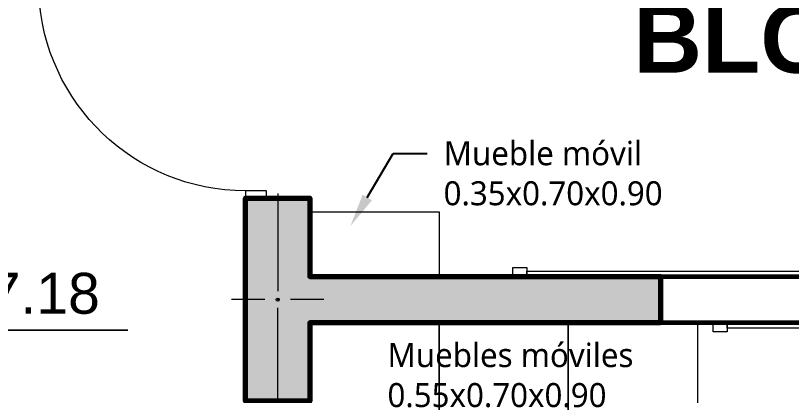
# Model space of a CAD drawing. Header units: millimetres. Extents: x 1 to 121, y 0 to 90.
# Drawn here: x 95.928 to 100.134, y 45.743 to 47.803 of the extents above; entities that cross this region are included whole.
import ezdxf
from ezdxf import colors
from ezdxf.entities.mleader import LeaderData, LeaderLine
from ezdxf.enums import TextEntityAlignment as Align
from ezdxf.math import Vec2, Vec3

# ---------------------------------------------------------------- set-up
doc = ezdxf.new("R2010")
doc.units = ezdxf.units.MM
for name, color, linetype, lineweight in [('COLUMNAS 50', 32, 'Continuous', 70), ('Cotas varias El', 253, 'Continuous', 13), ('Equipamiento SR', 23, 'Continuous', 0), ('GRAFO01', 7, 'Continuous', 0), ('letras sr', 7, 'Continuous', 5), ('MOBILIARIO_Pen_No__1', 7, 'Continuous', 13), ('Muros el', 144, 'Continuous', 60), ('Puertas El', 21, 'Continuous', 15), ('Structural - Bearing_Pen_No__20', 1, 'Continuous', 0), ('TEXTO 100', 7, 'Continuous', 20), ('TEXTOS-SUBTITULO', 7, 'Continuous', 30), ('Vanos', 140, 'Continuous', 5)]:
    doc.layers.add(name, color=color, linetype=linetype, lineweight=lineweight)
doc.styles.add('Generales', font='trebuc.ttf', dxfattribs={"height": 0.1})
doc.styles.add('JOS', font='arial.ttf', dxfattribs={"height": 1})
doc.styles.add('TURBO_BASS', font='swisseb.ttf')

# ---------------------------------------------------------------- blocks, each defined once
blk = doc.blocks.new('Picture 18')
at = {"layer": 'Equipamiento SR', "linetype": 'Continuous'}
for p, q in [((0.075, 0), (0, 0)), ((0, 0), (0, -0.05)), ((4.125, 0), (0.075, 0)), ((0.075, 0), (0.075, -0.03)), ((0.075, -0.05), (0.075, 0)), ((4.125, -0.03), (4.125, 0)), ((4.2, 0), (4.125, 0)), ((4.125, 0), (4.125, -0.05)), ((4.2, -0.05), (4.2, 0)), ((0.075, -0.03), (4.125, -0.03)), ((0, -0.05), (0.075, -0.05)), ((4.125, -0.05), (4.2, -0.05))]:
    blk.add_line(p, q, dxfattribs=at)
blk = doc.blocks.new('A$C5A0F33B4')
at = {"layer": 'Puertas El', "linetype": 'Continuous'}
blk.add_line((1.12, 1.16), (1.2176, 2.2757), dxfattribs=at)
at = {"layer": 'Puertas El', "linetype": 'ByBlock'}
for p, q in [((1.005, 1.16), (1.005, 1.2)), ((1.005, 1.2), (1.12, 1.2)), ((1.12, 1.2), (1.005, 1.2)), ((1.12, 1.2), (1.12, 1.16)), ((1.12, 1.16), (1.005, 1.16)), ((1.005, 0), (1.005, 0.04)), ((1.005, 0.04), (1.12, 0.04)), ((1.12, 0), (1.005, 0)), ((1.12, 0), (1.005, 0)), ((1.12, 0), (1.005, 0)), ((1.12, 0.04), (1.12, 0))]:
    blk.add_line(p, q, dxfattribs=at)
blk.add_arc((1.12, 1.16), 1.12, 270, 85, dxfattribs=at)
blk = doc.blocks.new('A$C3701786B')
at = {"layer": 'Equipamiento SR', "linetype": 'Continuous'}
for p, q in [((0, 0.05), (0.075, 0.05)), ((0, 0), (0, 0.05)), ((0.075, 0.05), (0.075, 0)), ((1.955, 0.05), (2.03, 0.05)), ((1.955, 0), (1.955, 0.05)), ((2.03, 0.05), (2.03, 0)), ((0.075, 0.03), (1.955, 0.03)), ((0.075, 0), (0.075, 0.03)), ((1.955, 0.03), (1.955, 0)), ((0.075, 0), (0, 0)), ((2.03, 0), (1.955, 0))]:
    blk.add_line(p, q, dxfattribs=at)
at = {"layer": 'Equipamiento SR'}
blk.add_line((0, 0), (1.955, 0), dxfattribs=at)
blk = doc.blocks.new('A$C7C4655C2')
at = {"true_color": 0x939598}
h = blk.add_hatch(color=252, dxfattribs=at)
h.dxf.hatch_style = 1
h.paths.add_polyline_path([(1.9, 0.45), (1.9, 0.025), (2.25, 0.025), (2.25, 1.125), (1.9, 1.125), (1.9, 0.7), (0, 0.7), (0, 0.45)])
edge = h.paths.add_edge_path(flags=16)
edge.add_arc((2.075, 0.575), 0.00871, 0, 360)
at = {"layer": 'COLUMNAS 50', "linetype": 'Continuous'}
for p, q in [((1.9, 0.7), (1.9, 1.125)), ((1.9, 0.025), (1.9, 0.45))]:
    blk.add_line(p, q, dxfattribs=at)
blk.add_lwpolyline([(0, 0.7), (1.9, 0.7), (1.9, 1.125), (2.25, 1.125), (2.25, 0.025), (1.9, 0.025), (1.9, 0.45), (0, 0.45)], close=True, dxfattribs=at)
at = {"layer": 'Structural - Bearing_Pen_No__20', "linetype": 'Continuous'}
for p, q in [((2.075, 1.15), (2.075, 0.62)), ((1.825, 0.575), (2.005, 0.575)), ((2.145, 0.575), (2.325, 0.575)), ((2.075, 0), (2.075, 0.53))]:
    blk.add_line(p, q, dxfattribs=at)
blk.add_circle((2.075, 0.575), 0.00871, dxfattribs=at)
blk.add_point((2.075, 0.575), dxfattribs=at)

msp = doc.modelspace()

# ---------------------------------------------------------------- linework, layer by layer
at = {"layer": 'Equipamiento SR'}
for points in [[(97.5241, 46.3878), (97.5241, 46.7378), (98.2241, 46.7378), (98.2241, 46.3878), (97.5241, 46.3878)], [(97.5241, 46.3878), (97.5241, 46.7378), (98.2241, 46.7378), (98.2241, 46.3878), (97.5241, 46.3878)], [(98.2241, 46.1378), (98.2241, 45.5878), (97.5241, 45.5878), (97.5241, 46.1378), (98.2241, 46.1378)], [(98.2241, 46.1378), (98.2241, 45.5878), (97.5241, 45.5878), (97.5241, 46.1378), (98.2241, 46.1378)], [(98.9241, 46.1378), (98.9241, 45.5878), (98.2241, 45.5878), (98.2241, 46.1378), (98.9241, 46.1378)], [(98.9241, 46.1378), (98.9241, 45.5878), (98.2241, 45.5878), (98.2241, 46.1378), (98.9241, 46.1378)], [(99.6241, 46.1378), (99.6241, 45.5878), (98.9241, 45.5878), (98.9241, 46.1378), (99.6241, 46.1378)], [(99.6241, 46.1378), (99.6241, 45.5878), (98.9241, 45.5878), (98.9241, 46.1378), (99.6241, 46.1378)]]:
    msp.add_lwpolyline(points, dxfattribs=at)
at = {"layer": 'Muros el', "ltscale": 0.05}
msp.add_lwpolyline([(102.7241, 46.1378), (99.4241, 46.1378), (99.4241, 46.3878), (102.7241, 46.3878)], close=True, dxfattribs=at)
msp.add_lwpolyline([(102.7241, 46.1378), (99.4241, 46.1378), (99.4241, 46.3878), (102.7241, 46.3878)], close=True, dxfattribs=at)
at = {"layer": 'TEXTO 100', "color": 7, "ltscale": 1.3}
msp.add_lwpolyline([(94.2069, 46.0969), (96.5367, 46.0969), (94.527, 46.0969), (94.527, 46.417), (94.527, 45.7768)], dxfattribs=at)

# ---------------------------------------------------------------- block references
at = {"layer": 'Cotas varias El', "rotation": 180}
msp.add_blockref('A$C3701786B', (101.7391, 46.1378), dxfattribs=at)
at = {"layer": 'Equipamiento SR', "xscale": -1}
msp.add_blockref('A$C5A0F33B4', (98.2941, 46.8128), dxfattribs=at)
msp.add_blockref('A$C5A0F33B4', (98.2941, 46.8128), dxfattribs=at)
at = {"layer": 'MOBILIARIO_Pen_No__1', "linetype": 'Continuous', "xscale": -1, "rotation": 180}
msp.add_blockref('Picture 18', (98.6241, 46.3878), dxfattribs=at)
msp.add_blockref('Picture 18', (98.6241, 46.3878), dxfattribs=at)
at = {"layer": 'Vanos', "rotation": 180}
msp.add_blockref('A$C7C4655C2', (99.4241, 46.8378), dxfattribs=at)
msp.add_blockref('A$C7C4655C2', (99.4241, 46.8378), dxfattribs=at)

# ---------------------------------------------------------------- texts
at = {"layer": 'GRAFO01', "style": 'JOS'}
msp.add_text('NPT: +7.18', height=0.22181, rotation=0, dxfattribs=at).set_placement((94.8097, 46.1862))
at = {"layer": 'letras sr', "insert": (97.9441, 46.0272), "char_height": 0.13, "attachment_point": 1, "style": 'Generales'}
msp.add_mtext('\\pxql;Muebles móviles\\P0.55x0.70x0.90', dxfattribs=at)
at = {"layer": 'TEXTOS-SUBTITULO', "style": 'TURBO_BASS'}
msp.add_text('BLOQUE  2', height=0.36967, dxfattribs=at).set_placement((100.6675, 47.4926), align=Align.CENTER)

# ---------------------------------------------------------------- leaders
at = {"layer": 'letras sr'}
ml = msp.add_multileader_mtext('Standard', dxfattribs=at)
ml.set_content('Mueble móvil\\P0.35x0.70x0.90', color=256, style='Generales')
ml.set_leader_properties()
ml.build(insert=Vec2(0, 0))
ml.multileader.update_dxf_attribs({"text_right_attachment_type": 6, "dogleg_length": 0.36, "arrow_head_size": 0.18})
ctx = ml.context
ctx.base_point, ctx.char_height, ctx.arrow_head_size, ctx.landing_gap_size, ctx.plane_origin = Vec3(98.1583, 47.0549), 0.13, 0.18, 0.09, Vec3(97.7873, 47.5618)
ctx.right_attachment = 6
notes = []
notes.append((ctx, [(0, (1, 1, 0), (97.9757, 47.0549), (1, 0), 0.1826, [(0, [(97.7431, 46.6616)], 0, [])])]))
ctx.mtext.insert, ctx.mtext.flow_direction = Vec3(98.2483, 47.121), 5
for ctx, leaders in notes:
    for number, flags, end, landing, length, lines in leaders:
        leader = LeaderData()
        leader.index, (leader.has_last_leader_line, leader.has_dogleg_vector, leader.attachment_direction) = number, flags
        leader.last_leader_point, leader.dogleg_vector, leader.dogleg_length = Vec3(end), Vec3(landing), length
        for number, points, colour, breaks in lines:
            line = LeaderLine()
            line.index, line.vertices, line.color, line.breaks = number, Vec3.list(points), colors.encode_raw_color(colour), breaks
            leader.lines.append(line)
        ctx.leaders.append(leader)

doc.saveas('drawing.dxf')
